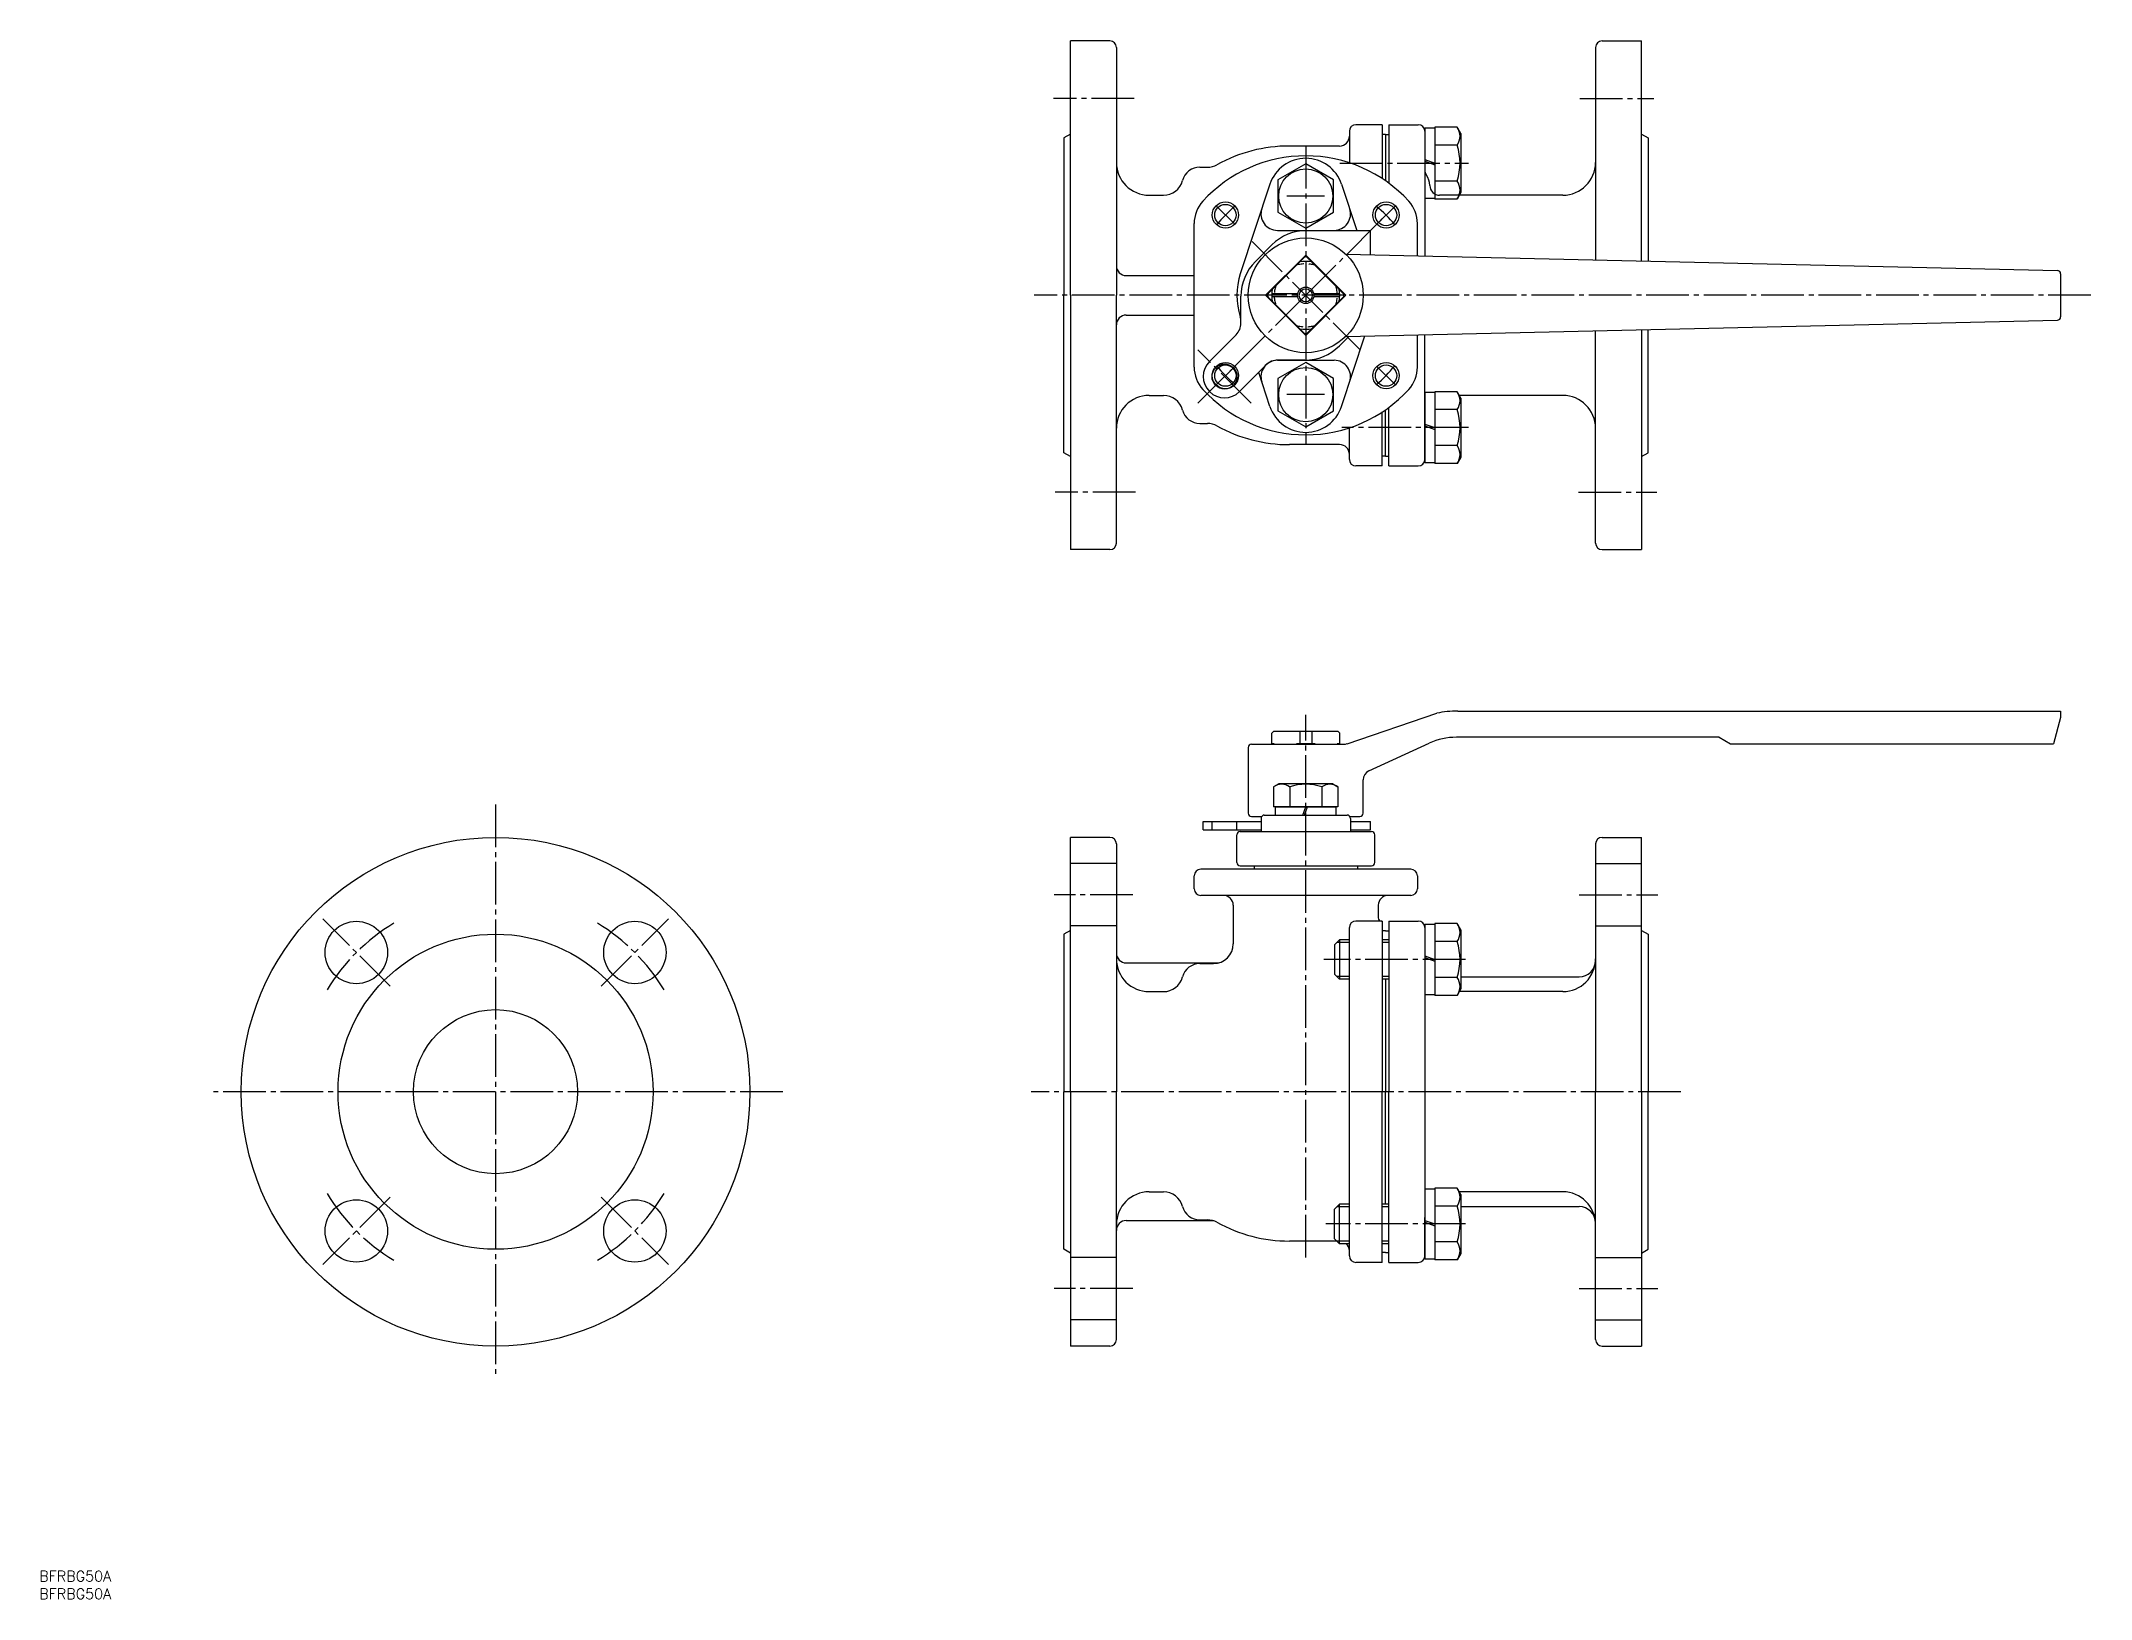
# Model space of a CAD drawing. Extents: x 19 to 643, y 123 to 598.
import ezdxf

# ---------------------------------------------------------------- set-up
doc = ezdxf.new("R2010")
doc.units = 0
doc.linetypes.add('CENTER', pattern=[17.5, 13, -1.5, 1.5, -1.5])
doc.linetypes.add('DASHED', pattern=[3.5, 2, -1.5])
doc.layers.get('0').update_dxf_attribs({"linetype": 'CONTINUOUS'})
doc.layers.add('CENTER', color=1, linetype='CENTER')
doc.styles.get("Standard").update_dxf_attribs({"font": 'txt.shx', "bigfont": '@extfont2.shx'})

msp = doc.modelspace()

# ---------------------------------------------------------------- linework, layer by layer
at = {"color": 7, "linetype": 'CONTINUOUS'}
for p, q in [((332.47, 520.69), (332.47, 598.19)), ((344.47, 598.19), (332.47, 598.19)), ((346.47, 596.19), (346.47, 520.69)), ((492.47, 596.19), (492.47, 531.44)), ((494.47, 598.19), (506.47, 598.19)), ((506.47, 531.12), (506.47, 598.19)), ((332.47, 569.84), (330.47, 568.69)), ((330.47, 568.69), (330.47, 520.69)), ((417.47, 570.69), (417.47, 561.05)), ((427.47, 572.69), (419.47, 572.69)), ((427.47, 572.69), (427.47, 556.23)), ((428.47, 569.69), (427.47, 569.69)), ((428.47, 569.69), (428.47, 555.55)), ((428.47, 569.69), (429.47, 569.69)), ((428.47, 568.69), (428.47, 555.55)), ((429.47, 572.69), (429.47, 554.84)), ((429.47, 572.69), (438.47, 572.69)), ((440.47, 571.74), (440.47, 550.24)), ((440.47, 571.74), (443.47, 571.74)), ((440.47, 570.69), (440.47, 532.63)), ((443.47, 571.94), (443.47, 550.04)), ((450.34, 571.94), (443.47, 571.94)), ((443.47, 571.74), (443.47, 550.24)), ((451.47, 569.99), (450.34, 571.94)), ((451.47, 569.99), (451.47, 551.99)), ((506.47, 569.84), (508.47, 568.69)), ((508.47, 568.69), (508.47, 531.07)), ((414.47, 566.19), (399.17, 566.19)), ((450.34, 566.47), (443.47, 566.47)), ((371.92, 559.74), (374.21, 559.74)), ((440.47, 562.08), (443.47, 560.99)), ((440.47, 561.55), (443.47, 560.46)), ((356.47, 551.19), (360.8, 551.19)), ((393.25, 554.55), (384.23, 527.28)), ((409.92, 550.94), (398.42, 550.94)), ((415.09, 554.55), (419.76, 540.44)), ((443.47, 550.24), (440.47, 550.24)), ((450.34, 555.52), (443.47, 555.52)), ((450.34, 550.04), (443.47, 550.04)), ((482.47, 551.19), (444.97, 551.19)), ((451.47, 551.99), (450.34, 550.04)), ((382.52, 542.33), (376.87, 547.99)), ((425.82, 542.33), (431.47, 547.99)), ((370.17, 498.77), (370.17, 542.6)), ((395.52, 540.49), (412.82, 540.49)), ((404.46, 540.44), (423.92, 540.44)), ((423.92, 533.01), (423.92, 540.44)), ((438.17, 532.69), (438.17, 542.6)), ((388.81, 531), (393.86, 536.04)), ((403.6, 532.14), (392.71, 521.25)), ((404.73, 532.14), (415.62, 521.25)), ((416.42, 533.19), (633.19, 528.21)), ((349.47, 526.69), (370.17, 526.69)), ((402.33, 530.87), (393.98, 522.52)), ((414.36, 522.52), (406, 530.87)), ((634.17, 527.21), (634.17, 514.16)), ((330.47, 472.69), (330.47, 520.69)), ((332.47, 520.69), (332.47, 443.19)), ((346.47, 445.19), (346.47, 520.69)), ((384.42, 512.2), (384.42, 520.39)), ((403.6, 509.23), (392.71, 520.12)), ((401.72, 521.19), (393.83, 521.19)), ((401.72, 520.19), (393.83, 520.19)), ((393.98, 518.85), (402.33, 510.5)), ((415.62, 520.12), (404.73, 509.23)), ((406, 510.5), (414.36, 518.85)), ((414.51, 521.19), (406.62, 521.19)), ((414.51, 520.19), (406.62, 520.19)), ((349.47, 514.69), (370.17, 514.69)), ((384.42, 513.52), (384.23, 514.09)), ((416.42, 508.19), (633.19, 513.16)), ((374.82, 500.53), (382.95, 508.66)), ((414.48, 505.33), (417.36, 508.21)), ((415.09, 486.82), (422.2, 508.32)), ((438.17, 498.77), (438.17, 508.69)), ((440.47, 470.69), (440.47, 508.74)), ((492.47, 445.19), (492.47, 509.93)), ((506.47, 510.25), (506.47, 443.19)), ((508.47, 472.69), (508.47, 510.3)), ((395.52, 500.89), (412.82, 500.89)), ((403.87, 500.94), (395.68, 500.94)), ((382.52, 499.04), (376.87, 493.38)), ((384.02, 491.34), (392.15, 499.47)), ((393.25, 486.82), (389.83, 497.16)), ((425.82, 499.04), (431.47, 493.38)), ((356.47, 490.19), (360.8, 490.19)), ((409.92, 490.44), (398.42, 490.44)), ((440.47, 491.13), (443.47, 491.13)), ((440.47, 491.13), (440.47, 469.63)), ((450.34, 491.33), (443.47, 491.33)), ((443.47, 491.33), (443.47, 469.43)), ((443.47, 491.13), (443.47, 469.63)), ((451.47, 489.38), (450.34, 491.33)), ((482.47, 490.19), (450.91, 490.19)), ((451.47, 489.38), (451.47, 471.38)), ((371.92, 481.64), (374.21, 481.64)), ((427.47, 468.69), (427.47, 485.14)), ((428.47, 472.69), (428.47, 485.82)), ((428.47, 471.69), (428.47, 485.82)), ((429.47, 468.69), (429.47, 486.54)), ((440.47, 481.47), (443.47, 480.38)), ((450.34, 485.86), (443.47, 485.86)), ((414.47, 475.19), (399.17, 475.19)), ((417.47, 470.69), (417.47, 480.32)), ((440.47, 480.94), (443.47, 479.85)), ((450.34, 474.91), (443.47, 474.91)), ((332.47, 471.53), (330.47, 472.69)), ((427.47, 468.69), (419.47, 468.69)), ((428.47, 471.69), (427.47, 471.69)), ((428.47, 471.69), (429.47, 471.69)), ((429.47, 468.69), (438.47, 468.69)), ((443.47, 469.63), (440.47, 469.63)), ((450.34, 469.43), (443.47, 469.43)), ((451.47, 471.38), (450.34, 469.43)), ((506.47, 471.53), (508.47, 472.69)), ((344.47, 443.19), (332.47, 443.19)), ((494.47, 443.19), (506.47, 443.19)), ((450.51, 394.02), (634.17, 394.02)), ((634.17, 394.02), (634.17, 392.02)), ((394.32, 387.82), (393.82, 387.32)), ((393.82, 384.02), (393.82, 387.32)), ((414.02, 387.82), (394.32, 387.82)), ((402.33, 387.82), (402.33, 384.02)), ((406, 387.82), (406, 384.02)), ((414.02, 387.82), (414.52, 387.32)), ((414.52, 384.02), (414.52, 387.32)), ((416.75, 384.07), (444.09, 393.32)), ((634.17, 392.02), (632.03, 384.02)), ((386.67, 382.92), (386.67, 362.92)), ((387.67, 383.92), (404.17, 383.92)), ((394.57, 384.02), (393.82, 384.02)), ((394.57, 384.02), (394.57, 383.92)), ((401.31, 384.02), (401.31, 383.92)), ((407.02, 384.02), (401.31, 384.02)), ((404.17, 383.92), (415.79, 383.92)), ((407.02, 384.02), (407.02, 383.92)), ((413.77, 384.02), (413.77, 383.92)), ((414.52, 384.02), (413.77, 384.02)), ((423.43, 375.75), (441.78, 384.22)), ((530.17, 386.02), (450.08, 386.02)), ((530.17, 386.02), (533.63, 384.02)), ((533.63, 384.02), (632.03, 384.02)), ((395.92, 371.82), (394.37, 370.92)), ((394.37, 370.92), (394.37, 364.82)), ((412.42, 371.82), (395.92, 371.82)), ((399.27, 370.92), (399.27, 364.82)), ((409.07, 370.92), (409.07, 364.82)), ((412.42, 371.82), (413.97, 370.92)), ((413.97, 370.92), (413.97, 364.82)), ((421.67, 362.92), (421.67, 373.02)), ((391.55, 362.32), (416.78, 362.32)), ((413.97, 364.82), (394.37, 364.82)), ((394.97, 362.32), (394.97, 364.82)), ((394.97, 364.82), (413.37, 364.82)), ((394.97, 362.32), (413.37, 362.32)), ((403.26, 362.32), (404.17, 364.82)), ((403.79, 362.32), (404.7, 364.82)), ((413.37, 364.82), (413.37, 362.32)), ((372.92, 360.32), (390.55, 360.32)), ((372.92, 357.82), (372.92, 360.32)), ((372.92, 357.82), (390.55, 357.82)), ((375.62, 357.82), (375.62, 360.32)), ((383.17, 347.82), (383.17, 356.32)), ((383.22, 357.82), (383.22, 360.32)), ((384.17, 357.32), (404.17, 357.32)), ((387.67, 361.92), (390.75, 361.92)), ((390.55, 361.32), (390.55, 357.32)), ((404.17, 357.32), (424.17, 357.32)), ((417.58, 361.92), (420.67, 361.92)), ((417.78, 361.32), (417.78, 357.32)), ((417.78, 360.32), (423.92, 360.32)), ((417.78, 357.82), (423.92, 357.82)), ((423.92, 357.82), (423.92, 360.32)), ((425.17, 347.82), (425.17, 356.32)), ((332.47, 278.02), (332.47, 355.52)), ((344.47, 355.52), (332.47, 355.52)), ((346.47, 353.52), (346.47, 278.02)), ((492.47, 353.52), (492.47, 278.02)), ((494.47, 355.52), (506.47, 355.52)), ((506.47, 278.02), (506.47, 355.52)), ((346.47, 347.52), (332.47, 347.52)), ((370.17, 339.82), (370.17, 343.82)), ((404.17, 345.82), (372.17, 345.82)), ((384.17, 346.82), (404.17, 346.82)), ((388.42, 346.82), (388.42, 345.82)), ((404.17, 346.82), (424.17, 346.82)), ((436.17, 345.82), (404.17, 345.82)), ((419.92, 346.82), (419.92, 345.82)), ((438.17, 343.82), (438.17, 339.82)), ((492.47, 347.52), (506.47, 347.52)), ((404.17, 337.82), (372.17, 337.82)), ((436.17, 337.82), (404.17, 337.82)), ((382.07, 334.82), (382.07, 323.07)), ((426.27, 334.82), (426.27, 331.02)), ((332.47, 327.17), (330.47, 326.02)), ((330.47, 326.02), (330.47, 278.02)), ((346.47, 328.52), (332.47, 328.52)), ((417.47, 228.02), (417.47, 328.02)), ((427.47, 330.02), (419.47, 330.02)), ((427.47, 330.02), (427.27, 330.02)), ((427.47, 330.02), (427.47, 278.02)), ((428.47, 327.02), (427.47, 327.02)), ((428.47, 327.02), (429.47, 327.02)), ((429.47, 330.02), (429.47, 278.02)), ((429.47, 330.02), (438.47, 330.02)), ((440.47, 329.07), (440.47, 278.02)), ((440.47, 329.07), (443.47, 329.07)), ((440.47, 328.02), (440.47, 316.34)), ((450.34, 329.27), (443.47, 329.27)), ((443.47, 329.27), (443.47, 307.37)), ((443.47, 329.07), (443.47, 307.57)), ((451.47, 327.32), (450.34, 329.27)), ((451.47, 327.32), (451.47, 309.32)), ((492.47, 328.52), (506.47, 328.52)), ((506.47, 327.17), (508.47, 326.02)), ((508.47, 326.02), (508.47, 278.02)), ((414.47, 324.32), (412.97, 322.82)), ((412.97, 322.82), (412.97, 313.82)), ((417.47, 324.32), (414.47, 324.32)), ((414.47, 324.32), (414.47, 312.32)), ((429.47, 324.32), (427.47, 324.32)), ((440.47, 319.41), (443.47, 318.32)), ((440.47, 318.88), (443.47, 317.79)), ((450.34, 323.8), (443.47, 323.8)), ((349.47, 317.27), (377.61, 317.27)), ((371.92, 317.07), (376.07, 317.07)), ((414.47, 312.32), (412.97, 313.82)), ((417.47, 312.32), (414.47, 312.32)), ((429.47, 312.32), (427.47, 312.32)), ((428.47, 312.32), (428.47, 278.02)), ((450.34, 312.85), (443.47, 312.85)), ((451.47, 313.02), (487.47, 313.02)), ((356.47, 308.52), (360.8, 308.52)), ((443.47, 307.57), (440.47, 307.57)), ((450.34, 307.37), (443.47, 307.37)), ((451.47, 309.32), (450.34, 307.37)), ((482.47, 308.52), (451, 308.52)), ((330.47, 230.02), (330.47, 278.02)), ((332.47, 278.02), (332.47, 200.52)), ((346.47, 202.52), (346.47, 278.02)), ((427.47, 226.02), (427.47, 278.02)), ((428.47, 243.71), (428.47, 278.02)), ((429.47, 226.02), (429.47, 278.02)), ((440.47, 278.02), (440.47, 226.96)), ((492.47, 202.52), (492.47, 278.02)), ((506.47, 278.02), (506.47, 200.52)), ((508.47, 230.02), (508.47, 278.02)), ((356.47, 247.52), (360.8, 247.52)), ((414.47, 243.71), (412.97, 242.21)), ((417.47, 243.71), (414.47, 243.71)), ((414.47, 231.71), (414.47, 243.71)), ((429.47, 243.71), (427.47, 243.71)), ((440.47, 248.46), (443.47, 248.46)), ((443.47, 248.66), (443.47, 226.76)), ((450.34, 248.66), (443.47, 248.66)), ((443.47, 248.46), (443.47, 226.96)), ((451.47, 246.71), (450.34, 248.66)), ((482.47, 247.52), (451, 247.52)), ((451.47, 246.71), (451.47, 228.71)), ((349.47, 238.77), (376.15, 238.77)), ((371.92, 238.97), (374.21, 238.97)), ((412.97, 233.21), (412.97, 242.21)), ((440.47, 228.02), (440.47, 239.7)), ((440.47, 238.8), (443.47, 237.71)), ((440.47, 238.27), (443.47, 237.18)), ((450.34, 243.19), (443.47, 243.19)), ((451.47, 243.02), (487.47, 243.02)), ((413.66, 232.52), (399.17, 232.52)), ((414.47, 231.71), (412.97, 233.21)), ((417.47, 231.71), (414.47, 231.71)), ((429.47, 231.71), (427.47, 231.71)), ((450.34, 232.24), (443.47, 232.24)), ((332.47, 228.86), (330.47, 230.02)), ((346.47, 227.52), (332.47, 227.52)), ((427.47, 226.02), (419.47, 226.02)), ((428.47, 229.02), (427.47, 229.02)), ((428.47, 229.02), (429.47, 229.02)), ((429.47, 226.02), (438.47, 226.02)), ((443.47, 226.96), (440.47, 226.96)), ((450.34, 226.76), (443.47, 226.76)), ((451.47, 228.71), (450.34, 226.76)), ((492.47, 227.52), (506.47, 227.52)), ((506.47, 228.86), (508.47, 230.02)), ((346.47, 208.52), (332.47, 208.52)), ((492.47, 208.52), (506.47, 208.52)), ((344.47, 200.52), (332.47, 200.52)), ((494.47, 200.52), (506.47, 200.52))]:
    msp.add_line(p, q, dxfattribs=at)
at = {"color": 3, "linetype": 'CONTINUOUS'}
for p, q in [((417.47, 323.51), (413.66, 323.51)), ((429.47, 323.51), (427.47, 323.51)), ((417.47, 313.13), (413.66, 313.13)), ((429.47, 313.13), (427.47, 313.13)), ((417.47, 242.9), (413.66, 242.9)), ((429.47, 242.9), (427.47, 242.9)), ((417.47, 232.52), (413.66, 232.52)), ((429.47, 232.52), (427.47, 232.52))]:
    msp.add_line(p, q, dxfattribs=at)
at = {"color": 7, "linetype": 'CONTINUOUS'}
for points in [[(395.67, 546.03), (404.17, 541.12), (412.67, 546.03), (412.67, 555.84), (404.17, 560.75), (395.67, 555.84)], [(391.94, 520.69), (404.17, 532.92), (416.4, 520.69), (404.17, 508.45)], [(395.67, 485.53), (404.17, 480.62), (412.67, 485.53), (412.67, 495.34), (404.17, 500.25), (395.67, 495.34)]]:
    msp.add_lwpolyline(points, close=True, dxfattribs=at)
for centre, radius in [((404.17, 550.94), 8.25), ((379.69, 545.16), 4), ((379.69, 545.16), 3.25), ((428.64, 545.16), 4), ((428.64, 545.16), 3.25), ((404.17, 520.69), 17.5), ((404.17, 520.69), 2), ((379.42, 495.94), 3.8), ((379.69, 496.21), 4), ((428.64, 496.21), 4), ((379.69, 496.21), 3.25), ((404.17, 490.44), 8.25), ((428.64, 496.21), 3.25), ((157.32, 278.02), 77.5), ((114.89, 320.44), 9.5), ((157.32, 278.02), 48), ((199.75, 320.44), 9.5), ((157.32, 278.02), 25), ((114.89, 235.59), 9.5), ((199.75, 235.59), 9.5)]:
    msp.add_circle(centre, radius, dxfattribs=at)
at = {"color": 3, "linetype": 'CONTINUOUS'}
msp.add_circle((404.17, 520.69), 2.5, dxfattribs=at)
at = {"color": 7, "linetype": 'CONTINUOUS'}
for centre, radius, start, end in [((344.47, 596.19), 2, 0, 90), ((494.47, 596.19), 2, 90, 180), ((414.47, 569.19), 3, 270, 0), ((419.47, 570.69), 2, 90, 180), ((438.47, 570.69), 2, 0, 90), ((446.22, 569.2), 4.95, 326.4252, 33.5748), ((404.17, 520.69), 42.5, 42.39947, 137.60053), ((399.17, 520.69), 45.5, 90, 118.98374), ((404.17, 550.94), 11.5, 18.30345, 161.69655), ((432.61, 560.99), 18.56, 342.84467, 17.15533), ((356.47, 561.19), 10, 180, 270), ((371.92, 554.24), 5.5, 90, 165.13623), ((374.21, 565.74), 6, 270, 298.98374), ((443.47, 559.01), 3, 180, 214.56032), ((436.47, 554.19), 5.5, 0, 34.56032), ((482.47, 561.19), 10, 270, 0), ((360.8, 557.19), 6, 270, 345.13623), ((444.97, 554.19), 3, 180, 270), ((446.22, 552.78), 4.95, 326.4252, 33.5748), ((380.17, 542.6), 10, 137.60053, 180), ((404.71, 520.69), 35, 129.07943, 142.18275), ((395.52, 545.49), 5, 161.69655, 270), ((412.82, 545.49), 5, 270, 18.30345), ((404.17, 520.14), 35, 39.07943, 52.18275), ((428.17, 542.6), 10, 0, 42.39947), ((404.46, 525.44), 15, 90, 135), ((399.42, 520.39), 15, 135, 180), ((404.17, 520.69), 10.35, 79.78927, 100.21073), ((404.17, 531.58), 0.8, 45, 135), ((349.47, 529.69), 3, 180, 270), ((404.17, 520.69), 21, 161.69655, 198.30345), ((633.17, 527.21), 1, 0, 88.68461), ((393.28, 520.69), 0.8, 135, 225), ((404.17, 520.69), 10.35, 169.78927, 190.21073), ((404.17, 520.69), 10.35, 349.78927, 10.21073), ((415.06, 520.69), 0.8, 315, 45), ((349.47, 511.69), 3, 90, 180), ((379.42, 512.2), 5, 315, 0), ((633.17, 514.16), 1, 271.31539, 0), ((404.17, 520.69), 10.35, 259.78927, 280.21073), ((404.17, 509.8), 0.8, 225, 315), ((379.42, 495.94), 6.5, 135, 315), ((395.52, 495.89), 5, 90, 198.30345), ((395.68, 495.94), 5, 90, 135), ((403.87, 515.94), 15, 270, 315), ((412.82, 495.89), 5, 341.69655, 90), ((380.17, 498.77), 10, 180, 222.39947), ((404.17, 521.23), 35, 219.07943, 232.18275), ((403.62, 520.69), 35, 309.07943, 322.18275), ((428.17, 498.77), 10, 317.60053, 0), ((356.47, 480.19), 10, 90, 180), ((360.8, 484.19), 6, 14.86377, 90), ((404.17, 520.69), 42.5, 222.39947, 317.60053), ((446.22, 488.59), 4.95, 326.4252, 33.5748), ((482.47, 480.19), 10, 0, 90), ((371.92, 487.14), 5.5, 194.86377, 270), ((374.21, 475.64), 6, 61.01626, 90), ((404.17, 490.44), 11.5, 198.30345, 341.69655), ((432.61, 480.38), 18.56, 342.84467, 17.15533), ((399.17, 520.69), 45.5, 241.01626, 270), ((414.47, 472.19), 3, 360, 90), ((446.22, 472.17), 4.95, 326.4252, 33.5748), ((419.47, 470.69), 2, 180, 270), ((438.47, 470.69), 2, 270, 0), ((344.47, 445.19), 2, 270, 0), ((494.47, 445.19), 2, 180, 270), ((450.51, 364.02), 30, 90, 102.35422), ((387.67, 382.92), 1, 90, 180), ((415.79, 386.92), 3, 270, 288.5), ((450.08, 366.02), 20, 90, 114.5), ((424.67, 373.02), 3, 114.5, 180), ((396.82, 367.54), 4.17, 54.0491, 125.9509), ((404.17, 356.22), 15.5, 71.57115, 108.42885), ((411.52, 367.54), 4.17, 54.0491, 125.9509), ((387.67, 362.92), 1, 180, 270), ((391.55, 361.32), 1, 90, 180), ((416.78, 361.32), 1, 0, 90), ((420.67, 362.92), 1, 270, 0), ((384.17, 356.32), 1, 90, 180), ((424.17, 356.32), 1, 0, 90), ((344.47, 353.52), 2, 0, 90), ((494.47, 353.52), 2, 90, 180), ((372.17, 343.82), 2, 90, 180), ((384.17, 347.82), 1, 180, 270), ((424.17, 347.82), 1, 270, 0), ((436.17, 343.82), 2, 360, 90), ((372.17, 339.82), 2, 180, 270), ((379.07, 334.82), 3, 0, 90), ((429.27, 334.82), 3, 90, 180), ((436.17, 339.82), 2, 270, 0), ((419.47, 328.02), 2, 90, 180), ((427.27, 331.02), 1, 180, 270), ((438.47, 328.02), 2, 0, 90), ((446.22, 326.53), 4.95, 326.4252, 33.5748), ((349.47, 320.27), 3, 180, 270), ((376.07, 323.07), 6, 270, 0), ((432.61, 318.32), 18.56, 342.84467, 17.15533), ((356.47, 318.52), 10, 180, 270), ((360.8, 314.52), 6, 270, 345.13623), ((371.92, 311.57), 5.5, 90, 165.13623), ((446.22, 310.11), 4.95, 326.4252, 33.5748), ((482.47, 318.52), 10, 270, 0), ((487.47, 318.02), 5, 270, 0), ((356.47, 237.52), 10, 90, 180), ((360.8, 241.52), 6, 14.86377, 90), ((446.22, 245.92), 4.95, 326.4252, 33.5748), ((482.47, 237.52), 10, 0, 90), ((349.47, 235.77), 3, 90, 180), ((371.92, 244.47), 5.5, 194.86377, 270), ((374.21, 232.97), 6, 61.01626, 90), ((399.17, 278.02), 45.5, 241.01626, 270), ((432.61, 237.71), 18.56, 342.84467, 17.15533), ((487.47, 238.02), 5, 0, 90), ((414.47, 229.52), 3, 360, 47.02387), ((446.22, 229.5), 4.95, 326.4252, 33.5748), ((419.47, 228.02), 2, 180, 270), ((438.47, 228.02), 2, 270, 0), ((344.47, 202.52), 2, 270, 0), ((494.47, 202.52), 2, 180, 270)]:
    msp.add_arc(centre, radius, start, end, dxfattribs=at)
at = {"color": 3, "linetype": 'DASHED'}
for start, end in [(72.69716, 107.30284), (162.69716, 197.30284), (342.69716, 17.30284), (252.69716, 287.30284)]:
    msp.add_arc((404.17, 520.69), 9.6, start, end, dxfattribs=at)
at = {"layer": 'CENTER', "color": 1, "linetype": 'CENTER'}
for p, q in [((351.85, 580.69), (327.32, 580.69)), ((487.71, 580.69), (510.24, 580.69)), ((404.17, 566.19), (404.17, 475.19)), ((414.56, 560.99), (453.72, 560.99)), ((404.17, 520.69), (427.45, 543.97)), ((387.8, 537.06), (420.54, 504.32)), ((643.43, 520.69), (321.41, 520.69)), ((404.17, 520.69), (371.29, 487.81)), ((387.55, 487.81), (371.29, 504.07)), ((453.74, 480.38), (415.16, 480.38)), ((352.27, 460.69), (327.79, 460.69)), ((487.3, 460.69), (511.11, 460.69)), ((404.17, 227.52), (404.17, 392.82)), ((157.32, 365.52), (157.32, 190.52)), ((351.47, 338.02), (327.47, 338.02)), ((487.47, 338.02), (511.47, 338.02)), ((125.15, 310.19), (104.64, 330.7)), ((189.49, 310.19), (210, 330.7)), ((452.82, 318.32), (409.73, 318.32)), ((244.82, 278.02), (69.82, 278.02)), ((518.47, 278.02), (320.47, 278.02)), ((125.15, 245.84), (104.64, 225.34)), ((189.49, 245.84), (210, 225.34)), ((452.82, 237.71), (410.31, 237.71)), ((351.47, 218.02), (327.47, 218.02)), ((487.47, 218.02), (511.47, 218.02))]:
    msp.add_line(p, q, dxfattribs=at)
for start, end in [(121.14402, 148.85598), (31.14402, 58.85598), (211.14402, 238.85598), (301.14402, 328.85598)]:
    msp.add_arc((157.32, 278.02), 60, start, end, dxfattribs=at)

# ---------------------------------------------------------------- texts
at = {"color": 7, "linetype": 'CONTINUOUS'}
for p in [(18.26, 128.78), (18.26, 123.44)]:
    msp.add_text('BFRBG50A', height=3.2, dxfattribs=at).set_placement(p)

doc.saveas('drawing.dxf')
